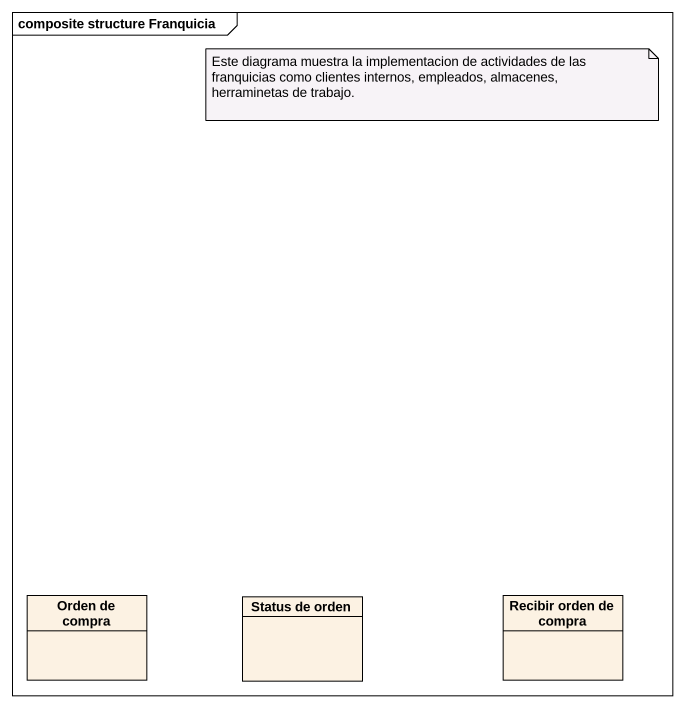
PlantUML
@startuml
mainframe composite structure Franquicia
hide circle
hide empty members
class "Orden de compra" as Orden_de_compra
class "Status de orden" as Status_de_orden
class "Recibir orden de compra" as Recibir_orden_de_compra
note as N1
  Este diagrama muestra la implementacion de actividades de las franquicias como clientes internos, empleados, almacenes, herraminetas de trabajo.
end note
@enduml
